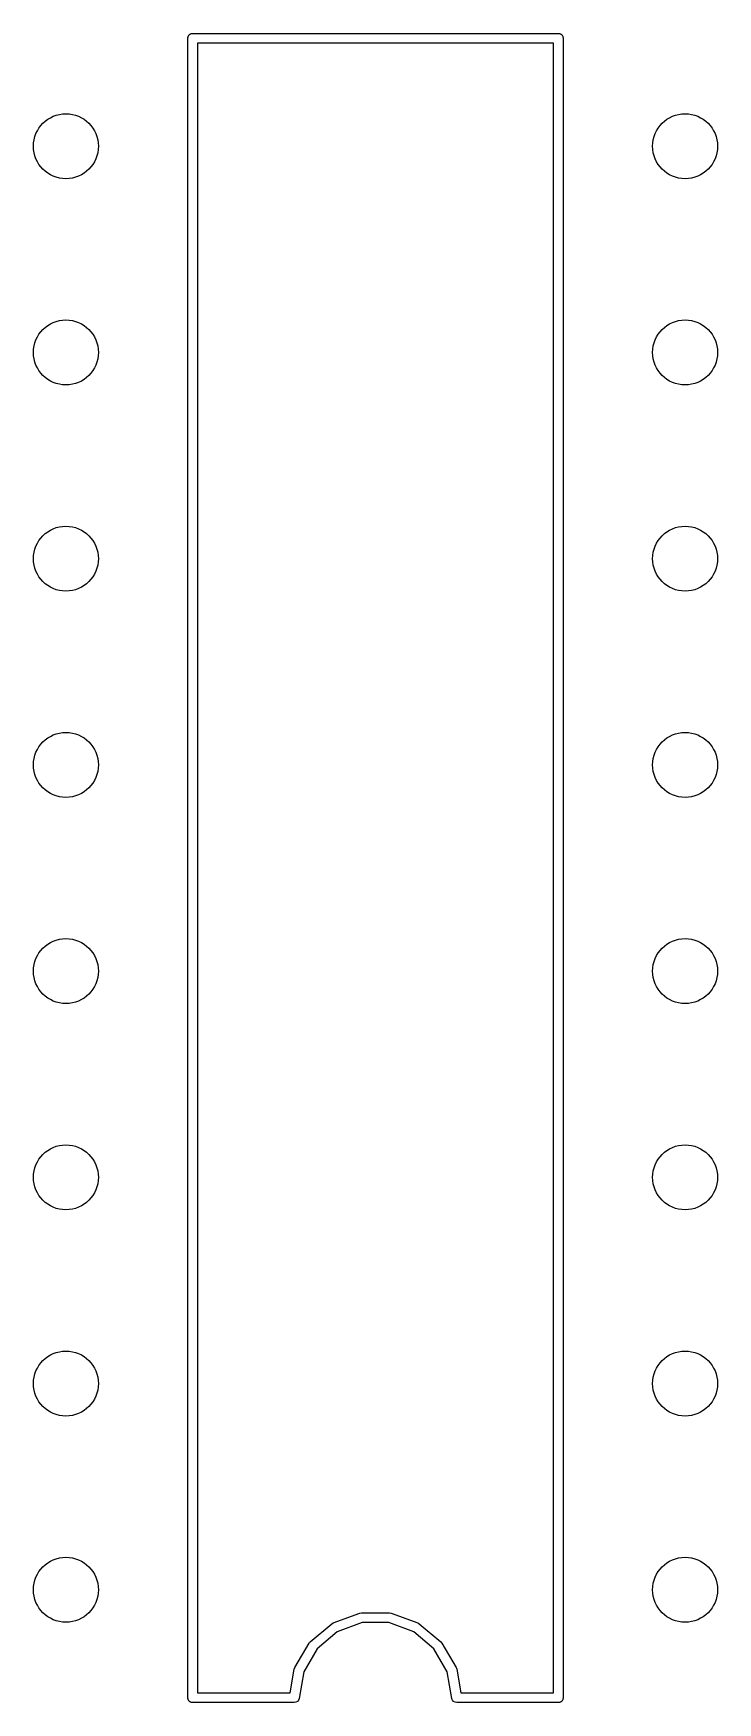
# Model space of a CAD drawing. Extents: x 25 to 326, y -201 to -21.
# Drawn here: x 279.6 to 288.02, y -156.39 to -135.83 of the extents above; entities that cross this region are included whole.
import ezdxf

# ---------------------------------------------------------------- set-up
doc = ezdxf.new("R2010")
doc.units = 0
doc.header["$MEASUREMENT"] = 0
doc.layers.add('BLACK', color=7, linetype='CONTINUOUS')

msp = doc.modelspace()

# ---------------------------------------------------------------- linework, layer by layer
at = {"layer": 'Black'}
for p, q in [((281.5, -135.89), (281.501, -135.885)), ((281.5, -156.33), (281.5, -135.89)), ((281.501, -135.88), (281.503, -135.875)), ((281.501, -135.885), (281.501, -135.88)), ((281.503, -135.875), (281.504, -135.869)), ((281.504, -135.869), (281.506, -135.865)), ((281.506, -135.865), (281.508, -135.86)), ((281.508, -135.86), (281.511, -135.856)), ((281.511, -135.856), (281.514, -135.851)), ((281.514, -135.851), (281.518, -135.848)), ((281.518, -135.848), (281.521, -135.844)), ((281.521, -135.844), (281.526, -135.841)), ((281.526, -135.841), (281.53, -135.838)), ((281.53, -135.838), (281.535, -135.836)), ((281.535, -135.836), (281.539, -135.834)), ((281.539, -135.834), (281.545, -135.833)), ((281.545, -135.833), (281.55, -135.831)), ((281.55, -135.831), (281.555, -135.831)), ((281.555, -135.831), (281.56, -135.83)), ((281.56, -135.83), (286.06, -135.83)), ((286.06, -135.83), (286.065, -135.831)), ((286.065, -135.831), (286.07, -135.831)), ((286.07, -135.831), (286.075, -135.833)), ((286.075, -135.833), (286.081, -135.834)), ((286.081, -135.834), (286.085, -135.836)), ((286.085, -135.836), (286.09, -135.838)), ((286.09, -135.838), (286.094, -135.841)), ((286.094, -135.841), (286.099, -135.844)), ((286.099, -135.844), (286.102, -135.848)), ((286.102, -135.848), (286.106, -135.851)), ((286.106, -135.851), (286.109, -135.856)), ((286.109, -135.856), (286.112, -135.86)), ((286.112, -135.86), (286.114, -135.865)), ((286.114, -135.865), (286.116, -135.869)), ((286.116, -135.869), (286.117, -135.875)), ((286.117, -135.875), (286.119, -135.88)), ((286.119, -135.88), (286.119, -135.885)), ((286.119, -135.885), (286.12, -135.89)), ((286.12, -135.89), (286.12, -156.33)), ((286, -135.95), (281.62, -135.95)), ((281.62, -135.95), (281.62, -156.27)), ((286, -156.27), (286, -135.95)), ((283.005, -155.641), (283.271, -155.418)), ((283.271, -155.418), (283.289, -155.408)), ((283.289, -155.408), (283.616, -155.289)), ((283.647, -155.405), (283.34, -155.517)), ((283.616, -155.289), (283.636, -155.285)), ((283.636, -155.285), (283.984, -155.285)), ((283.973, -155.405), (283.647, -155.405)), ((284.28, -155.517), (283.973, -155.405)), ((283.984, -155.285), (284.004, -155.289)), ((284.004, -155.289), (284.331, -155.408)), ((284.331, -155.408), (284.331, -155.408)), ((284.331, -155.408), (284.342, -155.414)), ((284.342, -155.414), (284.349, -155.418)), ((284.349, -155.418), (284.349, -155.418)), ((284.349, -155.418), (284.615, -155.641)), ((283.34, -155.517), (283.091, -155.726)), ((284.529, -155.726), (284.28, -155.517)), ((282.818, -155.958), (282.992, -155.657)), ((283.091, -155.726), (282.928, -156.009)), ((282.992, -155.657), (282.998, -155.65)), ((282.992, -155.657), (282.992, -155.657)), ((282.998, -155.65), (283.005, -155.641)), ((283.005, -155.641), (283.005, -155.641)), ((284.692, -156.009), (284.529, -155.726)), ((284.615, -155.641), (284.615, -155.641)), ((284.615, -155.641), (284.615, -155.642)), ((284.615, -155.642), (284.628, -155.657)), ((284.628, -155.657), (284.628, -155.657)), ((284.628, -155.657), (284.802, -155.958)), ((282.76, -156.27), (282.811, -155.978)), ((282.811, -155.978), (282.818, -155.958)), ((282.818, -155.958), (282.818, -155.958)), ((282.928, -156.009), (282.869, -156.34)), ((284.751, -156.34), (284.692, -156.009)), ((284.802, -155.958), (284.802, -155.958)), ((284.802, -155.958), (284.805, -155.966)), ((284.805, -155.966), (284.809, -155.978)), ((284.809, -155.978), (284.809, -155.978)), ((284.809, -155.978), (284.86, -156.27)), ((281.501, -156.335), (281.5, -156.33)), ((281.501, -156.34), (281.501, -156.335)), ((281.503, -156.345), (281.501, -156.34)), ((281.504, -156.351), (281.503, -156.345)), ((281.506, -156.355), (281.504, -156.351)), ((281.508, -156.36), (281.506, -156.355)), ((281.511, -156.364), (281.508, -156.36)), ((281.514, -156.369), (281.511, -156.364)), ((281.518, -156.372), (281.514, -156.369)), ((281.521, -156.376), (281.518, -156.372)), ((281.526, -156.379), (281.521, -156.376)), ((281.53, -156.382), (281.526, -156.379)), ((281.535, -156.384), (281.53, -156.382)), ((281.539, -156.386), (281.535, -156.384)), ((281.545, -156.387), (281.539, -156.386)), ((281.55, -156.389), (281.545, -156.387)), ((281.555, -156.389), (281.55, -156.389)), ((281.56, -156.39), (281.555, -156.389)), ((282.81, -156.39), (281.56, -156.39)), ((281.62, -156.27), (282.76, -156.27)), ((282.831, -156.386), (282.81, -156.39)), ((282.849, -156.376), (282.831, -156.386)), ((282.862, -156.36), (282.849, -156.376)), ((282.869, -156.34), (282.862, -156.36)), ((284.755, -156.351), (284.751, -156.34)), ((284.758, -156.36), (284.755, -156.351)), ((284.771, -156.376), (284.758, -156.36)), ((284.789, -156.386), (284.771, -156.376)), ((284.81, -156.39), (284.789, -156.386)), ((286.06, -156.39), (284.81, -156.39)), ((284.86, -156.27), (286, -156.27)), ((286.065, -156.389), (286.06, -156.39)), ((286.07, -156.389), (286.065, -156.389)), ((286.075, -156.387), (286.07, -156.389)), ((286.081, -156.386), (286.075, -156.387)), ((286.085, -156.384), (286.081, -156.386)), ((286.09, -156.382), (286.085, -156.384)), ((286.094, -156.379), (286.09, -156.382)), ((286.099, -156.376), (286.094, -156.379)), ((286.102, -156.372), (286.099, -156.376)), ((286.106, -156.369), (286.102, -156.372)), ((286.109, -156.364), (286.106, -156.369)), ((286.112, -156.36), (286.109, -156.364)), ((286.114, -156.355), (286.112, -156.36)), ((286.116, -156.351), (286.114, -156.355)), ((286.117, -156.345), (286.116, -156.351)), ((286.119, -156.34), (286.117, -156.345)), ((286.12, -156.33), (286.119, -156.335)), ((286.119, -156.335), (286.119, -156.34))]:
    msp.add_line(p, q, dxfattribs=at)
for centre in [(280, -137.22), (287.62, -137.22), (280, -139.76), (287.62, -139.76), (280, -142.3), (287.62, -142.3), (280, -144.84), (287.62, -144.84), (280, -147.38), (287.62, -147.38), (280, -149.92), (287.62, -149.92), (280, -152.46), (287.62, -152.46), (280, -155), (287.62, -155)]:
    msp.add_circle(centre, 0.4, dxfattribs=at)

doc.saveas('drawing.dxf')
